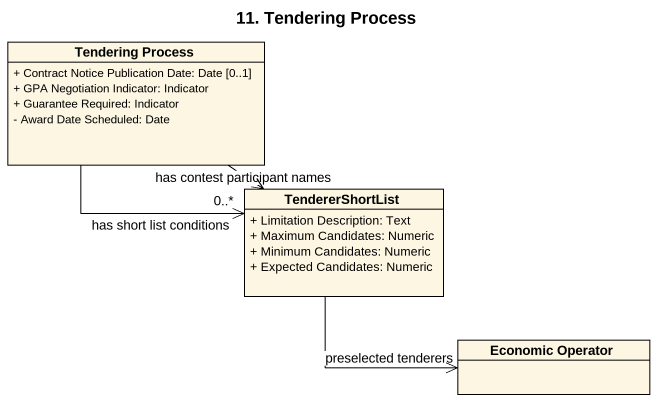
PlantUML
@startuml
title 11. Tendering Process
hide circle
hide empty members
skinparam classAttributeIconSize 0
class "Tendering Process" as Tendering_Process {
  + Contract Notice Publication Date: Date [0..1]
  + GPA Negotiation Indicator: Indicator
  + Guarantee Required: Indicator
  - Award Date Scheduled: Date
}
class TendererShortList {
  + Limitation Description: Text
  + Maximum Candidates: Numeric
  + Minimum Candidates: Numeric
  + Expected Candidates: Numeric
}
class "Economic Operator" as Economic_Operator
Tendering_Process --> "0..*" TendererShortList : has short list conditions
Tendering_Process --> TendererShortList : has contest participant names
TendererShortList -right-> Economic_Operator : preselected tenderers
@enduml
